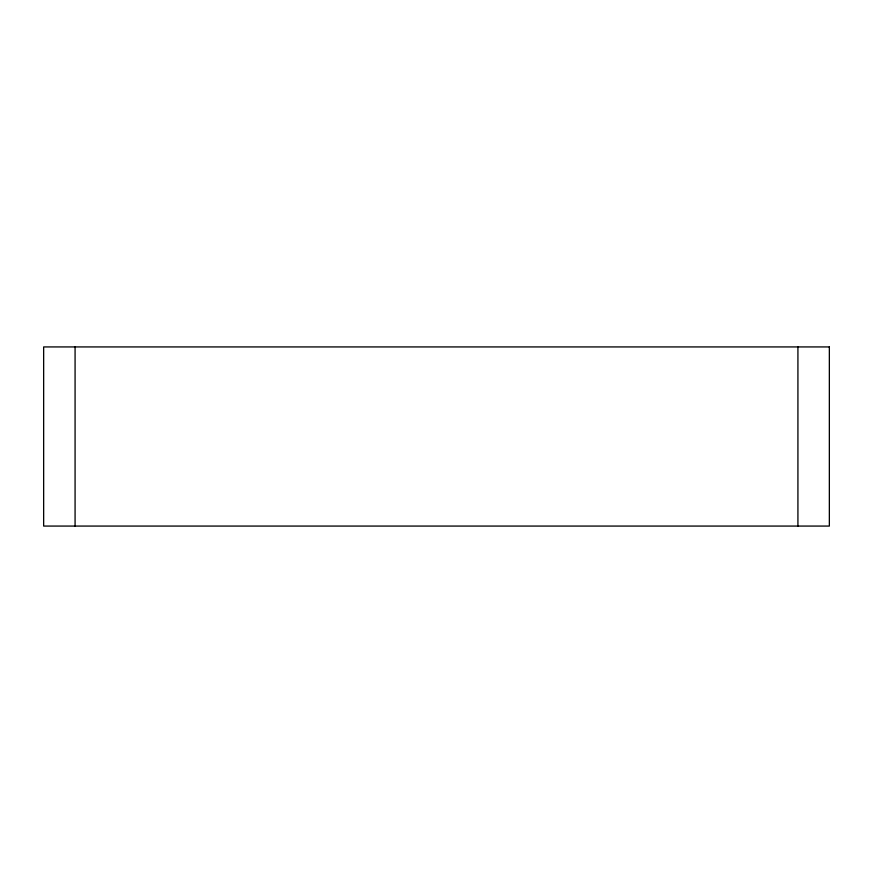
<?xml version="1.0" encoding="UTF-8"?>
<svg xmlns="http://www.w3.org/2000/svg" width="873" height="873" viewBox="0 0 873 873"><rect width="100%" height="100%" fill="white"/><g stroke="black" fill="none" stroke-linecap="round" stroke-linejoin="round"><path stroke-width="1.31" d="M797.922 346.93L797.922 526.07M75.078 346.93L75.078 526.07M829.35 346.93L43.65 346.93L43.65 526.07L829.35 526.07L829.35 346.93"/></g></svg>
